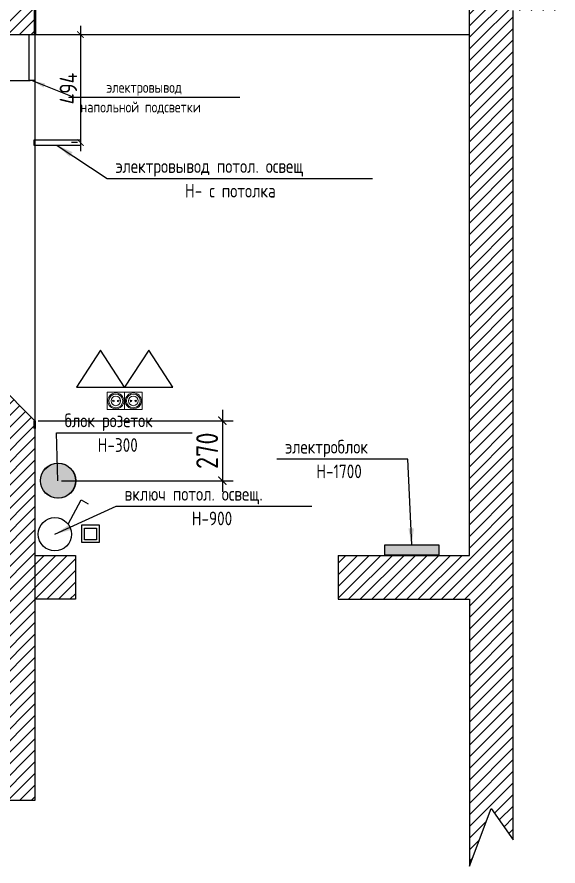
# Model space of a CAD drawing. Header units: millimetres. Extents: x 441 to 644120, y 150 to 66737.
# Drawn here: x 617686 to 620157, y 42953 to 46832 of the extents above; entities that cross this region are included whole.
import ezdxf

# ---------------------------------------------------------------- set-up
doc = ezdxf.new("R2010")
doc.units = ezdxf.units.MM
doc.header["$MEASUREMENT"] = 0
doc.set_wipeout_variables(frame=1)
doc.header["$PDMODE"] = 35
doc.layers.add('elektrika', color=40, linetype='Continuous')
doc.layers.add('hatch', color=253, linetype='Continuous')
for name, color, linetype, lineweight in [('walls', 30, 'Continuous', 50), ('windglass', 132, 'Continuous', 5), ('разм', 250, 'Continuous', 15)]:
    doc.layers.add(name, color=color, linetype=linetype, lineweight=lineweight)
doc.styles.add('GOST 2.304', font='CS_Gost2304.shx')
doc.dimstyles.new('SPDS', dxfattribs={"dimscale": 100, "dimtxt": 2.5, "dimasz": 2.5, "dimexe": 1.25, "dimexo": 0.625, "dimtad": 1, "dimdec": 0, "dimrnd": 0.001, "dimtxsty": 'GOST 2.304', "dimblk": 'ARCHTICK', "dimcen": 2.5, "dimdle": 2, "dimadec": 0, "dimazin": 2, "dimtfac": 0.75, "dimtdec": 0, "dimtmove": 1, "dimatfit": 3, "dimfxl": 1, "dimtolj": 1, "dimarcsym": 1})

# ---------------------------------------------------------------- blocks, each defined once
blk = doc.blocks.new('rfvc')
at = {"ltscale": 50}
h = blk.add_hatch(color=256, dxfattribs=at)
h.set_gradient(color1=(30, 28, 26), color2=(44, 40, 38), tint=1)
h.paths.add_polyline_path([(-132.1, -3.2, 1), (135.4, -3.2, 1)])
for centre in [(0, 0), (2, -0.1)]:
    blk.add_circle(centre, 133.7, dxfattribs=at)
blk = doc.blocks.new('tyg')
at = {"ltscale": 50}
for p, q in [((0, 0), (-110, -170)), ((110, -170), (0, 0)), ((-110, -170), (110, -170))]:
    blk.add_line(p, q, dxfattribs=at)
blk = doc.blocks.new('савпл')
at = {"layer": 'разм', "color": 251}
for p, q in [((4562, 5656.6), (4642, 5656.6)), ((4562, 5576.6), (4562, 5656.6)), ((4642, 5656.6), (4642, 5576.6)), ((4642, 5576.6), (4562, 5576.6))]:
    blk.add_line(p, q, dxfattribs=at)
for centre, radius in [((4602, 5616.6), 36.6), ((4602, 5616.6), 31.5), ((4602, 5616.6), 21.9), ((4591.1, 5616.6), 3.69), ((4612.9, 5616.6), 3.69)]:
    blk.add_circle(centre, radius, dxfattribs=at)
blk = doc.blocks.new('kjnm')
at = {"layer": 'elektrika', "color": 0, "ltscale": 50}
for p, q in [((60.6, 46.1), (120.9, 158)), ((120.9, 158), (152.7, 138.7))]:
    blk.add_line(p, q, dxfattribs=at)
blk.add_ellipse((0, 0), major_axis=(53.8, 53.8), ratio=1, start_param=5.497787, end_param=11.780972, dxfattribs=at)
blk = doc.blocks.new('trfuh')
at = {"ltscale": 25}
for points in [[(-40.6, 67.9), (39.4, 67.9), (39.4, -12.1), (-40.6, -12.1)], [(-27.2, 52.7), (27.2, 52.7), (27.2, 0), (-27.2, 0)]]:
    blk.add_lwpolyline(points, close=True, dxfattribs=at)
blk = doc.blocks.new('_ArchTick')
at = {"color": 0, "linetype": 'ByBlock', "const_width": 0.15}
blk.add_lwpolyline([(-0.5, -0.5), (0.5, 0.5)], dxfattribs=at)
blk = doc.blocks.new('*D652')
at = {"color": 0, "lineweight": -2, "transparency": 16777216}
for p, q in [((617976, 46792.2), (617976, 46218.4)), ((617780.6, 46752.2), (618016, 46752.2)), ((617963.5, 46258.4), (617936, 46258.4))]:
    blk.add_line(p, q, dxfattribs=at)
at = {"layer": 'Defpoints', "color": 0, "transparency": 16777216}
for p in [(617768.1, 46752.2), (617976, 46258.4), (617976, 46258.4)]:
    blk.add_point(p, dxfattribs=at)
at = {"color": 0, "lineweight": -2, "transparency": 16777216, "xscale": 30, "yscale": 30, "zscale": 30}
for p, rotation in [((617976, 46752.2), 90), ((617976, 46258.4), 270)]:
    blk.add_blockref('_ArchTick', p, dxfattribs=dict(at, rotation=rotation))
at = {"color": 0, "transparency": 16777216, "insert": (617921.1, 46505.3), "char_height": 80, "attachment_point": 5, "rotation": 90, "style": 'GOST 2.304'}
blk.add_mtext('\\A1;494', dxfattribs=at)
blk = doc.blocks.new('*D657')
at = {"color": 0, "lineweight": -2, "transparency": 16777216}
for p, q in [((618624.4, 45037.6), (618624.4, 44663.3)), ((617783.7, 44987.6), (618674.4, 44987.6)), ((617890, 44713.3), (618674.4, 44713.3))]:
    blk.add_line(p, q, dxfattribs=at)
at = {"layer": 'Defpoints', "color": 0, "transparency": 16777216}
for p in [(617768.1, 44987.6), (617874.4, 44713.3), (618624.4, 44713.3)]:
    blk.add_point(p, dxfattribs=at)
at = {"color": 0, "lineweight": -2, "transparency": 16777216, "xscale": 37.50000000000001, "yscale": 37.50000000000001, "zscale": 37.50000000000001}
for p, rotation in [((618624.4, 44987.6), 90), ((618624.4, 44713.3), 270)]:
    blk.add_blockref('_ArchTick', p, dxfattribs=dict(at, rotation=rotation))
at = {"color": 0, "transparency": 16777216, "insert": (618554.9, 44850.4), "char_height": 100, "attachment_point": 5, "rotation": 90, "style": 'GOST 2.304'}
blk.add_mtext('\\A1;270', dxfattribs=at)

msp = doc.modelspace()

# ---------------------------------------------------------------- hatches: boundary and pattern name
at = {"lineweight": -2, "ltscale": 20}
h = msp.add_hatch(color=256, dxfattribs=at)
h.set_gradient(color1=(38, 47, 35), one_color=1, tint=1, name='INVCYLINDER')
h.paths.add_polyline_path([(619613.6636, 44372.6878), (619613.6636, 44420.644), (619366.2517, 44420.644), (619366.2517, 44372.6878)])
at = {"layer": 'hatch', "ltscale": 25}
h = msp.add_hatch(dxfattribs=at)
h.set_pattern_fill('ANSI31', color=256, scale=300)
h.set_pattern_definition([(45, (347068.536, 57039.067), (-26.5165043, 26.5165043), [])])
h.paths.add_polyline_path([(617768.0506, 46752.2438), (617768.0506, 46962.2438), (610784.0506, 46962.2438), (610784.0506, 48262.2438), (610684.0506, 48262.2438), (610684.0506, 46177.2438), (610784.0506, 46177.2438), (610784.0506, 46752.2438), (615468.0506, 46752.2438)])
h.paths.add_polyline_path([(617768.0506, 48562.2438), (618658.0506, 48562.2438), (618658.0506, 48462.2438), (617768.0506, 48462.2438), (617768.0506, 48172.2438), (617568.0506, 48172.2438), (617568.0506, 50362.2438), (610784.0506, 50362.2438), (610784.0506, 50062.2438), (610684.0506, 50062.2438), (610684.0506, 50632.2438), (625343.0506, 50632.2438), (625343.0506, 49512.2438), (625243.0506, 49512.2438), (625243.0506, 50362.2438), (620663.0506, 50362.2438), (620663.0506, 49102.2438), (620243.0506, 49102.2438), (620243.0506, 48082.2438), (620143.0506, 48082.2438), (620143.0506, 50362.2438), (617768.0506, 50362.2438)])
h.paths.add_polyline_path([(620243.0506, 50362.2438), (620563.0506, 50362.2438), (620563.0506, 49204.2438), (620243.0506, 49204.2438)], flags=16)
h.paths.add_polyline_path([(620143.0506, 48462.2438), (620143.0506, 48562.2438), (619628.0506, 48562.2438), (619628.0506, 48462.2438)], flags=17)
h.paths.add_polyline_path([(620243.0506, 46962.2438), (620243.0506, 47162.2438), (620143.0506, 47162.2438), (620143.0506, 46962.2438), (619753.0506, 46962.2438), (619753.0506, 44372.2438), (619153.0506, 44372.2438), (619153.0506, 44172.2438), (619753.0506, 44172.2438), (619753.0506, 43252.2438), (619753.0506, 42953.0193), (619852.4859, 43215.4452), (619953.0506, 43072.9855), (619953.0506, 43252.2438), (619953.0506, 46862.2438), (625343.0506, 46862.2438), (625343.0506, 47812.2438), (625243.0506, 47812.2438), (625243.0506, 46962.2438)])
h.paths.add_polyline_path([(617568.0506, 43352.2438), (615468.0506, 43352.2438), (615468.0506, 44682.2438), (614708.0506, 44682.2438), (614708.0506, 45682.2438), (616931.9802, 45682.2438), (617002.528, 45611.696), (617073.2387, 45682.4067), (616973.4015, 45782.2438), (614708.0506, 45782.2438), (614608.0506, 45782.2438), (614608.0506, 44682.2438), (614608.0506, 43352.2438), (610784.0506, 43352.2438), (610784.0506, 44477.2438), (610684.0506, 44477.2438), (610684.0506, 43252.2438), (615468.0506, 43252.2438), (617768.0506, 43252.2438), (617768.0506, 44952.2438), (617768.0506, 44987.5948), (617568.2134, 45187.4319), (617497.5028, 45116.7212), (617568.0506, 45046.1734), (617568.0506, 44952.2438)])
h.paths.add_polyline_path([(615368.0506, 44582.2438), (615368.0506, 43352.2438), (614708.0506, 43352.2438), (614708.0506, 44582.2438)], flags=16)
h.paths.add_polyline_path([(617953.0506, 44372.2438), (617768.0506, 44372.2438), (617768.0506, 44172.2438), (617953.0506, 44172.2438)])

# ---------------------------------------------------------------- linework, layer by layer
at = {"color": 0, "ltscale": 0.7}
for p, q in [((619753.0506, 44372.2438), (619753.0506, 46962.2438)), ((619953.0506, 43252.2438), (619953.0506, 46862.2438)), ((610784.0506, 46752.2438), (617768.0506, 46752.2438)), ((617568.2134, 45187.4319), (617768.0506, 44987.5948)), ((617768.0506, 44952.2438), (617768.0506, 43252.2438)), ((617768.0506, 44372.2438), (617953.0506, 44372.2438)), ((617953.0506, 44372.2438), (617953.0506, 44172.2438)), ((619153.0506, 44372.2438), (619153.0506, 44172.2438)), ((619153.0506, 44372.2438), (619753.0506, 44372.2438)), ((617953.0506, 44172.2438), (617768.0506, 44172.2438)), ((619153.0506, 44172.2438), (619753.0506, 44172.2438)), ((619753.0506, 44172.2438), (619753.0506, 43252.2438)), ((617768.0506, 43252.2438), (615368.0506, 43252.2438))]:
    msp.add_line(p, q, dxfattribs=at)
at = {"color": 1, "ltscale": 25}
for q in [(619753.0506, 46752.2438), (617768.0506, 44952.2438)]:
    msp.add_line((617768.0506, 46752.2438), q, dxfattribs=at)
at = {"lineweight": 25, "ltscale": 20}
for p, q in [((617159.5757, 46541.4542), (617745.8257, 46541.4542)), ((617755.3678, 46541.2952), (617946.0419, 46465.9599)), ((617946.0419, 46465.9599), (618703.5419, 46465.9599))]:
    msp.add_line(p, q, dxfattribs=at)
at = {"lineweight": 25, "ltscale": 25}
for p, q in [((617870.4883, 46245.7043), (618098.7092, 46094.8799)), ((618098.7092, 46094.8799), (619309.6467, 46094.8799)), ((617873.2334, 44713.3613), (617866.587, 44932.7104)), ((617866.587, 44932.7104), (618486.8995, 44932.7104)), ((619471.8645, 44812.4507), (618873.427, 44812.4507)), ((619489.9576, 44420.644), (619471.8645, 44812.4507)), ((617859.3465, 44468.794), (618139.9276, 44597.2735)), ((618139.9276, 44597.2735), (619033.6776, 44597.2735))]:
    msp.add_line(p, q, dxfattribs=at)
at = {"ltscale": 0.7}
for p, q in [((619753.0506, 43252.2438), (619753.0506, 42953.0193)), ((619953.0506, 43072.9855), (619953.0506, 43252.2438))]:
    msp.add_line(p, q, dxfattribs=at)
at = {"ltscale": 25}
for p, q in [((619753.0506, 42953.0193), (619852.4859, 43215.4452)), ((619852.4859, 43215.4452), (619953.0506, 43072.9855))]:
    msp.add_line(p, q, dxfattribs=at)
at = {"color": 7, "ltscale": 50}
for points in [[(617768.0506, 46752.2438), (617768.0506, 46541.2952), (617742.685, 46541.2952), (617742.685, 46752.2438)], [(617975.9626, 46245.7043), (617765.014, 46245.7043), (617765.014, 46271.0698), (617975.9626, 46271.0698)]]:
    msp.add_lwpolyline(points, close=True, dxfattribs=at)
at = {"lineweight": -2, "ltscale": 20}
msp.add_lwpolyline([(619366.2517, 44420.644), (619613.6636, 44420.644), (619613.6636, 44372.6878), (619366.2517, 44372.6878)], close=True, dxfattribs=at)
at = {"lineweight": 25, "ltscale": 20}
msp.add_solid([(617755.3678, 46541.2952), (617814.949, 46528.5667), (617807.5589, 46509.8625)], dxfattribs=at)
at = {"lineweight": 25, "ltscale": 25}
for points in [[(617870.4883, 46245.7043), (617940.083, 46214.7776), (617926.2227, 46193.8047)], [(617873.2334, 44713.3613), (617858.3947, 44788.0587), (617883.5222, 44788.8201)], [(617859.3465, 44468.794), (617922.4067, 44511.4942), (617932.8729, 44488.6375)], [(619489.9576, 44420.644), (619473.9366, 44495.0967), (619499.0488, 44496.2564)]]:
    msp.add_solid(points, dxfattribs=at)
at = {"layer": 'walls', "color": 0}
for p, q in [((617768.0506, 46962.2438), (617768.0506, 46752.2438)), ((617768.0506, 44952.2438), (617768.0506, 44987.5948))]:
    msp.add_line(p, q, dxfattribs=at)

# ---------------------------------------------------------------- block references
for name, p in [('tyg', (618067.8085, 45310.1883)), ('tyg', (618287.8086, 45310.188)), ('kjnm', (617859.3465, 44468.794)), ('trfuh', (618022.5658, 44443.7028))]:
    msp.add_blockref(name, p)
at = {"color": 7, "xscale": 0.6, "yscale": 0.6}
msp.add_blockref('rfvc', (617873.2334, 44713.3613), dxfattribs=at)
at = {"layer": 'windglass', "ltscale": 0.5, "xscale": -1}
for p in [(622739.8208, 39461.4893), (622819.82, 39461.4893)]:
    msp.add_blockref('савпл', p, dxfattribs=at)

# ---------------------------------------------------------------- next in the draw order: wipeouts: each hides what was drawn before it
at = {"color": 7, "lineweight": 25, "ltscale": 20, "true_color": 0xffffff}
for points in [[(618094.7919, 46485.9599), (618554.7919, 46485.9599), (618554.7919, 46535.9599), (618094.7919, 46535.9599)], [(617976.0419, 46395.9599), (618673.5419, 46395.9599), (618673.5419, 46445.9599), (617976.0419, 46445.9599)]]:
    msp.add_wipeout(points, dxfattribs=at)
at = {"color": 7, "lineweight": 25, "ltscale": 25, "true_color": 0xffffff}
for points in [[(618136.2092, 46119.8799), (619272.1467, 46119.8799), (619272.1467, 46182.3799), (618136.2092, 46182.3799)], [(618421.3654, 46007.3799), (618986.9904, 46007.3799), (618986.9904, 46069.8799), (618421.3654, 46069.8799)], [(617904.087, 44957.7104), (618449.3995, 44957.7104), (618449.3995, 45020.2104), (617904.087, 45020.2104)], [(618054.8683, 44845.2104), (618298.6183, 44845.2104), (618298.6183, 44907.7104), (618054.8683, 44907.7104)], [(618910.927, 44837.4507), (619434.3645, 44837.4507), (619434.3645, 44899.9507), (618910.927, 44899.9507)], [(619021.0832, 44724.9507), (619324.2082, 44724.9507), (619324.2082, 44787.4507), (619021.0832, 44787.4507)], [(618177.4276, 44622.2735), (618996.1776, 44622.2735), (618996.1776, 44684.7735), (618177.4276, 44684.7735)], [(618452.4276, 44509.7735), (618721.1776, 44509.7735), (618721.1776, 44572.2735), (618452.4276, 44572.2735)]]:
    msp.add_wipeout(points, dxfattribs=at)

# ---------------------------------------------------------------- next in the draw order: texts
at = {"lineweight": 25, "ltscale": 20, "style": 'GOST 2.304'}
for s, p in [('электровывод', (618094.7919, 46485.9599)), ('напольной подсветки', (617976.0419, 46395.9599))]:
    msp.add_text(s, height=50, dxfattribs=at).set_placement(p)
at = {"lineweight": 25, "ltscale": 25, "style": 'GOST 2.304'}
for s, p in [('электровывод потол. освещ', (618136.2092, 46119.8799)), (' Н- с потолка', (618421.3654, 46007.3799)), ('блок розеток', (617904.087, 44957.7104)), ('Н-300', (618054.8683, 44845.2104)), ('электроблок', (618910.927, 44837.4507)), (' Н-1700', (619021.0832, 44724.9507)), ('включ потол. освещ.', (618177.4276, 44622.2735)), (' Н-900', (618452.4276, 44509.7735))]:
    msp.add_text(s, height=62.5, dxfattribs=at).set_placement(p)

# ---------------------------------------------------------------- next in the draw order: dimensions: what is measured, and where the dimension line sits
dim = msp.add_linear_dim(base=(617975.9626, 46258.3871), p1=(617768.0506, 46752.2438), p2=(617975.9626, 46258.3871), angle=90, dimstyle='SPDS', override={"dimscale": 20, "dimtxt": 4, "dimasz": 1.5, "dimexe": 2})
dim.commit()
dim.dimension.update_dxf_attribs({"geometry": '*D652', "text_midpoint": (617921.1477, 46505.3154)})
dim = msp.add_linear_dim(base=(618624.415, 44713.2843), p1=(617768.0506, 44987.5948), p2=(617874.415, 44713.2843), angle=90, text='270', dimstyle='SPDS', override={"dimscale": 25, "dimtxt": 4, "dimasz": 1.5, "dimexe": 2})
dim.commit()
dim.dimension.update_dxf_attribs({"geometry": '*D657', "text_midpoint": (618554.9169, 44850.4395)})

doc.saveas('drawing.dxf')
